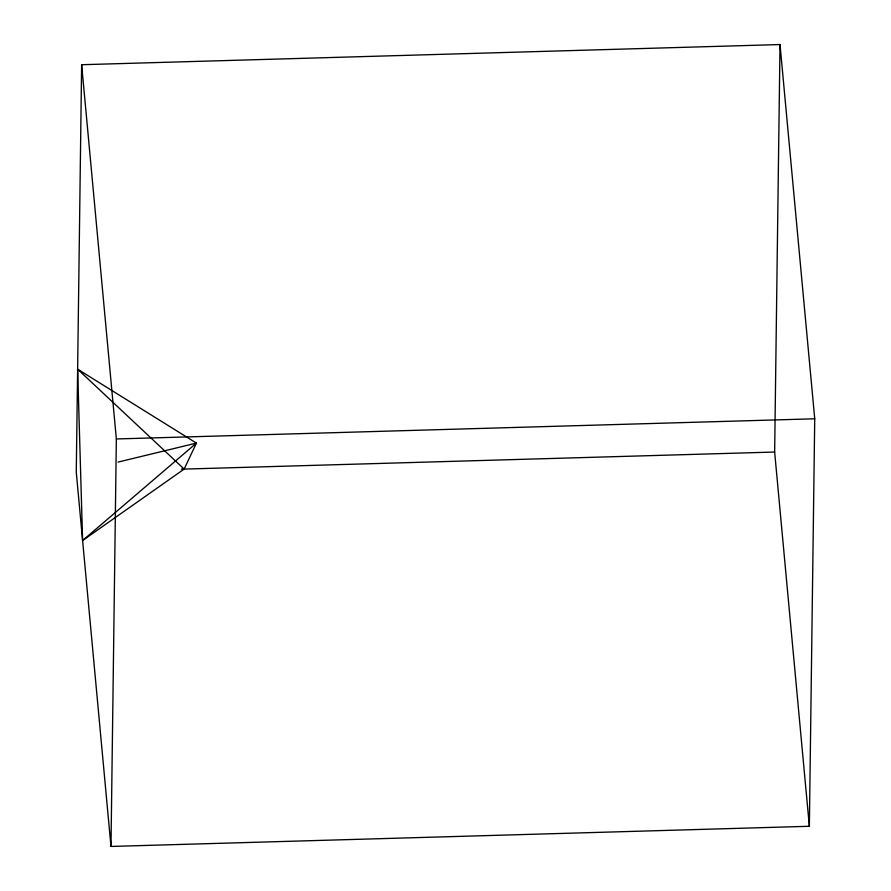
<?xml version="1.0" encoding="UTF-8"?>
<svg xmlns="http://www.w3.org/2000/svg" width="891" height="891" viewBox="0 0 891 891"><rect width="100%" height="100%" fill="white"/><g stroke="black" fill="none" stroke-linecap="round" stroke-linejoin="round"><path stroke-width="1.34" d="M81.638 64.72L76.27 472.208L110.985 846.45L809.362 826.28L814.73 418.792L780.015 44.55L81.638 64.72L116.353 438.962L110.985 846.45M809.362 826.28L774.647 452.038L780.015 44.55M184.147 469.089L196.421 443.105L77.628 369.197L82.607 540.525L184.147 469.089L77.628 369.197M82.607 540.525L196.421 443.105L118.113 462.073M116.353 438.962L814.73 418.792M181.385 469.178L774.647 452.038"/></g></svg>
